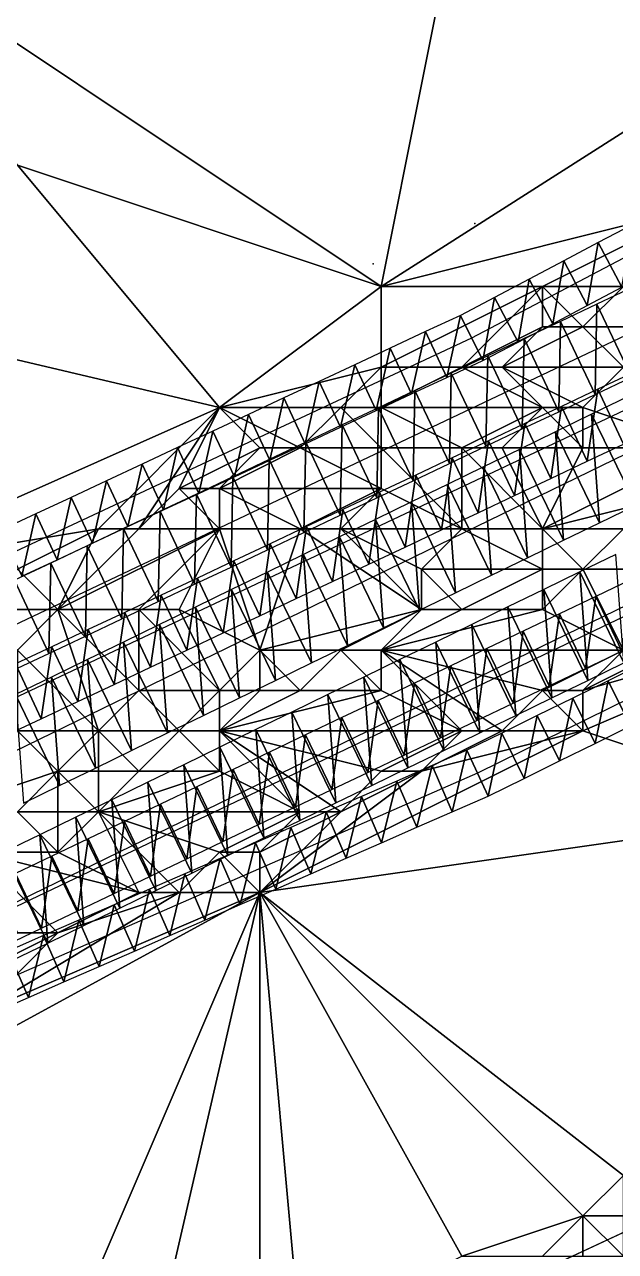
# Model space of a CAD drawing. Header units: metres. Extents: x -1103 to 901, y -902 to 905.
# Drawn here: x -285.7 to -256.4, y 60.2 to 121 of the extents above; entities that cross this region are included whole.
import ezdxf

# ---------------------------------------------------------------- set-up
doc = ezdxf.new("R2010")
doc.units = ezdxf.units.M
for name, color, linetype in [('OSM_PATH_AXES', 30, 'CONTINUOUS'), ('OSM_PATH_SURFACE', 30, 'CONTINUOUS'), ('OSM_ROAD_AXES', 2, 'CONTINUOUS'), ('OSM_ROAD_SURFACE', 9, 'CONTINUOUS'), ('OSM_TERRAIN', 3, 'CONTINUOUS'), ('OSM_TREES', 3, 'CONTINUOUS'), ('OSM_WATER_OUTLINES', 4, 'CONTINUOUS'), ('OSM_WATER_SURFACE', 5, 'CONTINUOUS')]:
    doc.layers.add(name, color=color, linetype=linetype)

msp = doc.modelspace()

# ---------------------------------------------------------------- linework, layer by layer
at = {"layer": 'OSM_PATH_AXES'}
for points in [[(-364.453, 59.153, 16.179), (-341.804, 70.058, 13.161), (-295.102, 90.683, 15.142), (-263.51, 105.447, 16.234), (-230.957, 122.599, 15.848), (-202.516, 135.793, 14.359), (-165.64, 145.503, 14.643), (-151.049, 149.34, 14.507), (-121.105, 157.215, 17.198), (-120.32, 157.425, 17.314), (-92.741, 166.36, 19.621), (-57.524, 175.683, 15.839), (-38.357, 180.704, 12.909), (-12.038, 188.18, 11.367), (16.216, 197.834, 13.39), (43.983, 204.945, 16.196), (54.55, 206.195, 16.411), (69.683, 208.506, 16.69), (127.826, 210.906, 16.029), (196.458, 197.69, 10.186)], [(143.257, 186.653, 12.843), (122.354, 186.952, 13.89), (84.705, 186.211, 15.717), (44.536, 182.086, 15.402), (18.515, 175.528, 11.884), (-4.09, 169.722, 9.372), (-37.45, 160.588, 9.181), (-72.435, 150.867, 11.8), (-113.787, 139.675, 12.889), (-137.365, 132.929, 12.352), (-150.85, 129.069, 12.113), (-169.83, 122.589, 11.608), (-190.312, 116.042, 11.88), (-211.336, 108.455, 13.007), (-235.135, 97.739, 13.162), (-263.223, 83.904, 13.248), (-287.718, 73.188, 12.414), (-315.551, 58.8, 10.88), (-350.746, 39.148, 13.019), (-374.334, 32.003, 16.515), (-405.462, 18.047, 17.05), (-437.816, -4.37, 15.202), (-467.871, -29.828, 13.844), (-502.07, -69.187, 12.193)]]:
    msp.add_polyline3d(points, dxfattribs=at)
at = {"layer": 'OSM_PATH_SURFACE'}
for points in [[(-256.074, 107.952, 16.238), (-255.526, 111.067, 16.315), (-257.24, 110.164, 16.349)], [(-257.787, 107.049, 16.034), (-257.24, 110.164, 16.349), (-258.953, 109.261, 16.383)], [(-257.787, 107.049, 16.034), (-256.074, 107.952, 16.238), (-257.24, 110.164, 16.349)], [(-259.501, 106.147, 16.185), (-258.953, 109.261, 16.383), (-260.666, 108.358, 16.417)], [(-259.501, 106.147, 16.185), (-257.787, 107.049, 16.034), (-258.953, 109.261, 16.383)], [(-261.214, 105.244, 16.252), (-260.666, 108.358, 16.417), (-262.38, 107.455, 16.419)], [(-261.214, 105.244, 16.252), (-259.501, 106.147, 16.185), (-260.666, 108.358, 16.417)], [(-262.954, 104.327, 16.232), (-262.38, 107.455, 16.419), (-264.066, 106.566, 16.4)], [(-262.954, 104.327, 16.232), (-261.214, 105.244, 16.252), (-262.38, 107.455, 16.419)], [(-264.736, 103.494, 16.192), (-264.066, 106.566, 16.4), (-265.794, 105.759, 16.399)], [(-264.736, 103.494, 16.192), (-262.954, 104.327, 16.232), (-264.066, 106.566, 16.4)], [(-266.491, 102.674, 15.958), (-265.794, 105.759, 16.399), (-267.55, 104.939, 16.397)], [(-266.491, 102.674, 15.958), (-264.736, 103.494, 16.192), (-265.794, 105.759, 16.399)], [(-268.246, 101.854, 15.812), (-267.55, 104.939, 16.397), (-269.305, 104.119, 16.315)], [(-268.246, 101.854, 15.812), (-266.491, 102.674, 15.958), (-267.55, 104.939, 16.397)], [(-270.001, 101.034, 15.938), (-269.305, 104.119, 16.315), (-271.06, 103.298, 16.205)], [(-270.001, 101.034, 15.938), (-268.246, 101.854, 15.812), (-269.305, 104.119, 16.315)], [(-271.756, 100.213, 15.707), (-271.06, 103.298, 16.205), (-272.815, 102.478, 16.142)], [(-271.756, 100.213, 15.707), (-270.001, 101.034, 15.938), (-271.06, 103.298, 16.205)], [(-273.511, 99.393, 15.668), (-272.815, 102.478, 16.142), (-274.57, 101.658, 16.013)], [(-273.511, 99.393, 15.668), (-271.756, 100.213, 15.707), (-272.815, 102.478, 16.142)], [(-275.266, 98.573, 15.637), (-274.57, 101.658, 16.013), (-276.325, 100.838, 16.022)], [(-275.266, 98.573, 15.637), (-273.511, 99.393, 15.668), (-274.57, 101.658, 16.013)], [(-277.022, 97.753, 15.703), (-276.325, 100.838, 16.022), (-278.08, 100.018, 15.964)], [(-277.022, 97.753, 15.703), (-275.266, 98.573, 15.637), (-276.325, 100.838, 16.022)], [(-278.777, 96.932, 15.633), (-278.08, 100.018, 15.964), (-279.835, 99.197, 15.906)], [(-278.777, 96.932, 15.633), (-277.022, 97.753, 15.703), (-278.08, 100.018, 15.964)], [(-280.532, 96.112, 15.52), (-279.835, 99.197, 15.906), (-281.59, 98.377, 15.847)], [(-280.532, 96.112, 15.52), (-278.777, 96.932, 15.633), (-279.835, 99.197, 15.906)], [(-282.287, 95.292, 15.648), (-281.59, 98.377, 15.847), (-283.345, 97.557, 15.788)], [(-282.287, 95.292, 15.648), (-280.532, 96.112, 15.52), (-281.59, 98.377, 15.847)], [(-284.042, 94.472, 15.615), (-283.345, 97.557, 15.788), (-285.1, 96.737, 15.729)], [(-284.042, 94.472, 15.615), (-282.287, 95.292, 15.648), (-283.345, 97.557, 15.788)], [(-285.797, 93.652, 15.565), (-285.1, 96.737, 15.729), (-286.855, 95.916, 15.67)], [(-285.797, 93.652, 15.565), (-284.042, 94.472, 15.615), (-285.1, 96.737, 15.729)], [(-254.998, 89.349, 13.369), (-256.753, 88.484, 13.375), (-255.648, 86.241, 13.266)], [(-256.753, 88.484, 13.375), (-258.509, 87.619, 13.518), (-257.404, 85.377, 13.266)], [(-256.753, 88.484, 13.375), (-257.404, 85.377, 13.266), (-255.648, 86.241, 13.266)], [(-258.509, 87.619, 13.518), (-260.264, 86.755, 13.579), (-259.159, 84.512, 13.244)], [(-258.509, 87.619, 13.518), (-259.159, 84.512, 13.244), (-257.404, 85.377, 13.266)], [(-260.264, 86.755, 13.579), (-262.02, 85.89, 13.375), (-260.915, 83.647, 13.222)], [(-260.264, 86.755, 13.579), (-260.915, 83.647, 13.222), (-259.159, 84.512, 13.244)], [(-262.02, 85.89, 13.375), (-263.75, 85.037, 13.363), (-262.696, 82.771, 13.2)], [(-262.02, 85.89, 13.375), (-262.696, 82.771, 13.2), (-260.915, 83.647, 13.222)], [(-263.75, 85.037, 13.363), (-265.473, 84.284, 13.363), (-264.471, 81.993, 13.19)], [(-263.75, 85.037, 13.363), (-264.471, 81.993, 13.19), (-262.696, 82.771, 13.2)], [(-265.473, 84.284, 13.363), (-267.223, 83.518, 13.4), (-266.221, 81.228, 13.181)], [(-265.473, 84.284, 13.363), (-266.221, 81.228, 13.181), (-264.471, 81.993, 13.19)], [(-267.223, 83.518, 13.4), (-268.973, 82.753, 13.433), (-267.971, 80.462, 13.171)], [(-267.223, 83.518, 13.4), (-267.971, 80.462, 13.171), (-266.221, 81.228, 13.181)], [(-268.973, 82.753, 13.433), (-270.722, 81.987, 13.45), (-269.72, 79.697, 13.162)], [(-268.973, 82.753, 13.433), (-269.72, 79.697, 13.162), (-267.971, 80.462, 13.171)], [(-270.722, 81.987, 13.45), (-272.472, 81.222, 13.461), (-271.47, 78.931, 13.153)], [(-270.722, 81.987, 13.45), (-271.47, 78.931, 13.153), (-269.72, 79.697, 13.162)], [(-272.472, 81.222, 13.461), (-274.222, 80.456, 13.468), (-273.219, 78.166, 13.143)], [(-272.472, 81.222, 13.461), (-273.219, 78.166, 13.143), (-271.47, 78.931, 13.153)], [(-274.222, 80.456, 13.468), (-275.971, 79.691, 13.556), (-274.969, 77.401, 13.091)], [(-274.222, 80.456, 13.468), (-274.969, 77.401, 13.091), (-273.219, 78.166, 13.143)], [(-275.971, 79.691, 13.556), (-277.721, 78.926, 13.267), (-276.719, 76.635, 13.002)], [(-275.971, 79.691, 13.556), (-276.719, 76.635, 13.002), (-274.969, 77.401, 13.091)], [(-277.721, 78.926, 13.267), (-279.47, 78.16, 13.356), (-278.468, 75.87, 12.914)], [(-277.721, 78.926, 13.267), (-278.468, 75.87, 12.914), (-276.719, 76.635, 13.002)], [(-279.47, 78.16, 13.356), (-281.22, 77.395, 13.259), (-280.218, 75.104, 12.826)], [(-279.47, 78.16, 13.356), (-280.218, 75.104, 12.826), (-278.468, 75.87, 12.914)], [(-281.22, 77.395, 13.259), (-282.97, 76.629, 12.953), (-281.968, 74.339, 12.738)], [(-281.22, 77.395, 13.259), (-281.968, 74.339, 12.738), (-280.218, 75.104, 12.826)], [(-282.97, 76.629, 12.953), (-284.719, 75.864, 12.797), (-283.717, 73.573, 12.649)], [(-282.97, 76.629, 12.953), (-283.717, 73.573, 12.649), (-281.968, 74.339, 12.738)], [(-284.719, 75.864, 12.797), (-286.469, 75.098, 12.736), (-285.467, 72.808, 12.561)], [(-284.719, 75.864, 12.797), (-285.467, 72.808, 12.561), (-283.717, 73.573, 12.649)], [(-286.469, 75.098, 12.736), (-287.179, 72.059, 12.475), (-285.467, 72.808, 12.561)]]:
    msp.add_3dface(points, dxfattribs=at)
at = {"layer": 'OSM_ROAD_AXES'}
for points in [[(-370.819, 47.165, 17.241), (-335.923, 64.163, 12.317), (-224.192, 116.849, 14.848), (-198.249, 125.232, 13.23), (-152.763, 138.735, 13.315), (-145.379, 140.891, 13.6), (-102.955, 153.311, 16.503), (-45.442, 167.599, 12.299), (-35.737, 170.397, 10.915), (4.521, 182.031, 11.083), (38.467, 191.453, 15.186), (65.748, 194.992, 16.796), (114.075, 197.646, 15.56), (161.506, 194.251, 12.963)], [(140.129, 192.249, 14.001), (99.285, 192.946, 15.816), (43.983, 187.35, 15.57), (-34.145, 167.267, 10.105), (-45.807, 164.27, 11.675), (-84.395, 153.631, 14.759), (-133.253, 139.94, 13.632), (-141.886, 137.408, 13.111), (-162.081, 131.48, 12.502), (-196.027, 118.596, 12.56), (-220.81, 108.422, 13.68), (-332.143, 55.327, 11.351), (-361.634, 42.897, 15.237), (-380.911, 35.067, 18.339), (-406.633, 22.769, 18.543), (-417.997, 23.255, 18.52)], [(-402.908, 37.223, 20.81), (-384.471, 44.655, 19.757), (-234.815, 115.566, 15.266), (-198.127, 130.982, 13.763)], [(-333.159, 62.128, 11.757), (-226.171, 114.162, 14.56), (-223.186, 108.09, 13.762), (-330.175, 56.068, 11.234), (-333.159, 62.128, 11.757)]]:
    msp.add_polyline3d(points, dxfattribs=at)
at = {"layer": 'OSM_ROAD_SURFACE'}
for points in [[(-255.595, 103.506, 15.584), (-255.505, 107.975, 16.08), (-257.308, 107.121, 16.014)], [(-257.398, 102.652, 15.379), (-257.308, 107.121, 16.014), (-259.111, 106.267, 16.046)], [(-257.398, 102.652, 15.379), (-255.595, 103.506, 15.584), (-257.308, 107.121, 16.014)], [(-259.201, 101.798, 15.556), (-259.111, 106.267, 16.046), (-260.914, 105.412, 16.231)], [(-259.201, 101.798, 15.556), (-257.398, 102.652, 15.379), (-259.111, 106.267, 16.046)], [(-261.005, 100.943, 15.5), (-260.914, 105.412, 16.231), (-262.717, 104.558, 16.259)], [(-261.005, 100.943, 15.5), (-259.201, 101.798, 15.556), (-260.914, 105.412, 16.231)], [(-262.808, 100.089, 15.509), (-262.717, 104.558, 16.259), (-264.52, 103.704, 16.221)], [(-262.808, 100.089, 15.509), (-261.005, 100.943, 15.5), (-262.717, 104.558, 16.259)], [(-264.611, 99.235, 15.588), (-264.52, 103.704, 16.221), (-266.324, 102.849, 15.977)], [(-264.611, 99.235, 15.588), (-262.808, 100.089, 15.509), (-264.52, 103.704, 16.221)], [(-255.99, 100.196, 15.093), (-255.468, 103.76, 15.555), (-257.27, 102.91, 15.441)], [(-266.414, 98.38, 15.368), (-266.324, 102.849, 15.977), (-268.127, 101.995, 15.761)], [(-266.414, 98.38, 15.368), (-264.611, 99.235, 15.588), (-266.324, 102.849, 15.977)], [(-257.792, 99.347, 15.141), (-257.27, 102.91, 15.441), (-259.072, 102.06, 15.505)], [(-257.792, 99.347, 15.141), (-255.99, 100.196, 15.093), (-257.27, 102.91, 15.441)], [(-259.595, 98.497, 15.118), (-259.072, 102.06, 15.505), (-260.874, 101.21, 15.591)], [(-259.595, 98.497, 15.118), (-257.792, 99.347, 15.141), (-259.072, 102.06, 15.505)], [(-255.391, 97.171, 14.81), (-255.794, 102.534, 15.364), (-257.578, 101.667, 15.199)], [(-268.217, 97.526, 15.546), (-268.127, 101.995, 15.761), (-269.93, 101.141, 15.936)], [(-268.217, 97.526, 15.546), (-266.414, 98.38, 15.368), (-268.127, 101.995, 15.761)], [(-257.174, 96.303, 14.834), (-257.578, 101.667, 15.199), (-259.361, 100.8, 15.45)], [(-257.174, 96.303, 14.834), (-255.391, 97.171, 14.81), (-257.578, 101.667, 15.199)], [(-270.02, 96.672, 15.473), (-269.93, 101.141, 15.936), (-271.733, 100.286, 15.695)], [(-270.02, 96.672, 15.473), (-268.217, 97.526, 15.546), (-269.93, 101.141, 15.936)], [(-261.397, 97.647, 15.206), (-260.874, 101.21, 15.591), (-262.676, 100.36, 15.616)], [(-261.397, 97.647, 15.206), (-259.595, 98.497, 15.118), (-260.874, 101.21, 15.591)], [(-271.823, 95.817, 15.538), (-271.733, 100.286, 15.695), (-273.536, 99.432, 15.66)], [(-271.823, 95.817, 15.538), (-270.02, 96.672, 15.473), (-271.733, 100.286, 15.695)], [(-263.199, 96.797, 15.067), (-262.676, 100.36, 15.616), (-264.478, 99.511, 15.652)], [(-263.199, 96.797, 15.067), (-261.397, 97.647, 15.206), (-262.676, 100.36, 15.616)], [(-258.957, 95.436, 14.617), (-259.361, 100.8, 15.45), (-261.144, 99.933, 15.243)], [(-258.957, 95.436, 14.617), (-257.174, 96.303, 14.834), (-259.361, 100.8, 15.45)], [(-260.74, 94.569, 14.813), (-261.144, 99.933, 15.243), (-262.927, 99.065, 15.536)], [(-260.74, 94.569, 14.813), (-258.957, 95.436, 14.617), (-261.144, 99.933, 15.243)], [(-273.626, 94.963, 15.377), (-273.536, 99.432, 15.66), (-275.339, 98.578, 15.623)], [(-273.626, 94.963, 15.377), (-271.823, 95.817, 15.538), (-273.536, 99.432, 15.66)], [(-265.001, 95.947, 14.922), (-264.478, 99.511, 15.652), (-266.28, 98.661, 15.425)], [(-265.001, 95.947, 14.922), (-263.199, 96.797, 15.067), (-264.478, 99.511, 15.652)], [(-262.523, 93.702, 14.688), (-262.927, 99.065, 15.536), (-264.71, 98.198, 15.355)], [(-262.523, 93.702, 14.688), (-260.74, 94.569, 14.813), (-262.927, 99.065, 15.536)], [(-275.429, 94.109, 15.208), (-275.339, 98.578, 15.623), (-277.142, 97.723, 15.694)], [(-275.429, 94.109, 15.208), (-273.626, 94.963, 15.377), (-275.339, 98.578, 15.623)], [(-266.803, 95.098, 14.95), (-266.28, 98.661, 15.425), (-268.082, 97.811, 15.631)], [(-266.803, 95.098, 14.95), (-265.001, 95.947, 14.922), (-266.28, 98.661, 15.425)], [(-268.605, 94.248, 15.09), (-268.082, 97.811, 15.631), (-269.885, 96.961, 15.585)], [(-268.605, 94.248, 15.09), (-266.803, 95.098, 14.95), (-268.082, 97.811, 15.631)], [(-264.306, 92.834, 14.356), (-264.71, 98.198, 15.355), (-266.493, 97.331, 15.384)], [(-264.306, 92.834, 14.356), (-262.523, 93.702, 14.688), (-264.71, 98.198, 15.355)], [(-277.232, 93.254, 15.109), (-277.142, 97.723, 15.694), (-278.945, 96.869, 15.586)], [(-277.232, 93.254, 15.109), (-275.429, 94.109, 15.208), (-277.142, 97.723, 15.694)], [(-266.09, 91.967, 14.848), (-266.493, 97.331, 15.384), (-268.276, 96.464, 15.213)], [(-266.09, 91.967, 14.848), (-264.306, 92.834, 14.356), (-266.493, 97.331, 15.384)], [(-279.035, 92.4, 15.247), (-278.945, 96.869, 15.586), (-280.748, 96.015, 15.506)], [(-279.035, 92.4, 15.247), (-277.232, 93.254, 15.109), (-278.945, 96.869, 15.586)], [(-270.407, 93.398, 15.136), (-269.885, 96.961, 15.585), (-271.687, 96.112, 15.557)], [(-270.407, 93.398, 15.136), (-268.605, 94.248, 15.09), (-269.885, 96.961, 15.585)], [(-280.839, 91.545, 15.224), (-280.748, 96.015, 15.506), (-282.551, 95.16, 15.619)], [(-280.839, 91.545, 15.224), (-279.035, 92.4, 15.247), (-280.748, 96.015, 15.506)], [(-272.209, 92.548, 15.029), (-271.687, 96.112, 15.557), (-273.489, 95.262, 15.424)], [(-272.209, 92.548, 15.029), (-270.407, 93.398, 15.136), (-271.687, 96.112, 15.557)], [(-267.873, 91.1, 14.806), (-268.276, 96.464, 15.213), (-270.06, 95.596, 15.211)], [(-267.873, 91.1, 14.806), (-266.09, 91.967, 14.848), (-268.276, 96.464, 15.213)], [(-269.656, 90.233, 14.765), (-270.06, 95.596, 15.211), (-271.843, 94.729, 15.367)], [(-269.656, 90.233, 14.765), (-267.873, 91.1, 14.806), (-270.06, 95.596, 15.211)], [(-282.642, 90.691, 14.982), (-282.551, 95.16, 15.619), (-284.354, 94.306, 15.575)], [(-282.642, 90.691, 14.982), (-280.839, 91.545, 15.224), (-282.551, 95.16, 15.619)], [(-274.011, 91.699, 14.898), (-273.489, 95.262, 15.424), (-275.291, 94.412, 15.254)], [(-274.011, 91.699, 14.898), (-272.209, 92.548, 15.029), (-273.489, 95.262, 15.424)], [(-256.376, 94.732, 14.206), (-258.159, 93.865, 13.913), (-255.973, 89.368, 13.521)], [(-284.445, 89.837, 15.009), (-284.354, 94.306, 15.575), (-286.157, 93.452, 15.482)], [(-284.445, 89.837, 15.009), (-282.642, 90.691, 14.982), (-284.354, 94.306, 15.575)], [(-275.814, 90.849, 14.785), (-275.291, 94.412, 15.254), (-277.093, 93.562, 15.149)], [(-275.814, 90.849, 14.785), (-274.011, 91.699, 14.898), (-275.291, 94.412, 15.254)], [(-271.439, 89.366, 14.461), (-271.843, 94.729, 15.367), (-273.626, 93.862, 15.219)], [(-271.439, 89.366, 14.461), (-269.656, 90.233, 14.765), (-271.843, 94.729, 15.367)], [(-277.616, 89.999, 14.904), (-277.093, 93.562, 15.149), (-278.895, 92.713, 15.291)], [(-277.616, 89.999, 14.904), (-275.814, 90.849, 14.785), (-277.093, 93.562, 15.149)], [(-273.222, 88.498, 14.36), (-273.626, 93.862, 15.219), (-275.409, 92.995, 15.061)], [(-273.222, 88.498, 14.36), (-271.439, 89.366, 14.461), (-273.626, 93.862, 15.219)], [(-258.159, 93.865, 13.913), (-259.942, 92.998, 14.31), (-257.756, 88.501, 13.543)], [(-258.159, 93.865, 13.913), (-257.756, 88.501, 13.543), (-255.973, 89.368, 13.521)], [(-286.248, 88.982, 14.893), (-284.445, 89.837, 15.009), (-286.157, 93.452, 15.482)], [(-275.005, 87.631, 14.485), (-275.409, 92.995, 15.061), (-277.192, 92.128, 14.96)], [(-275.005, 87.631, 14.485), (-273.222, 88.498, 14.36), (-275.409, 92.995, 15.061)], [(-259.942, 92.998, 14.31), (-261.725, 92.131, 14.002), (-259.539, 87.634, 13.76)], [(-259.942, 92.998, 14.31), (-259.539, 87.634, 13.76), (-257.756, 88.501, 13.543)], [(-255.573, 93.505, 13.852), (-257.369, 92.648, 13.881), (-256.078, 89.941, 13.827)], [(-279.418, 89.149, 14.765), (-278.895, 92.713, 15.291), (-280.697, 91.863, 15.296)], [(-279.418, 89.149, 14.765), (-277.616, 89.999, 14.904), (-278.895, 92.713, 15.291)], [(-257.369, 92.648, 13.881), (-259.165, 91.792, 13.882), (-257.873, 89.084, 13.858)], [(-257.369, 92.648, 13.881), (-257.873, 89.084, 13.858), (-256.078, 89.941, 13.827)], [(-281.22, 88.3, 14.624), (-280.697, 91.863, 15.296), (-282.499, 91.013, 15.054)], [(-281.22, 88.3, 14.624), (-279.418, 89.149, 14.765), (-280.697, 91.863, 15.296)], [(-276.789, 86.764, 14.407), (-277.192, 92.128, 14.96), (-278.975, 91.26, 15.156)], [(-276.789, 86.764, 14.407), (-275.005, 87.631, 14.485), (-277.192, 92.128, 14.96)], [(-261.725, 92.131, 14.002), (-263.509, 91.264, 13.933), (-261.322, 86.767, 13.548)], [(-261.725, 92.131, 14.002), (-261.322, 86.767, 13.548), (-259.539, 87.634, 13.76)], [(-259.165, 91.792, 13.882), (-260.96, 90.936, 13.893), (-259.669, 88.228, 13.879)], [(-259.165, 91.792, 13.882), (-259.669, 88.228, 13.879), (-257.873, 89.084, 13.858)], [(-278.572, 85.897, 14.498), (-278.975, 91.26, 15.156), (-280.758, 90.393, 14.985)], [(-278.572, 85.897, 14.498), (-276.789, 86.764, 14.407), (-278.975, 91.26, 15.156)], [(-263.509, 91.264, 13.933), (-265.292, 90.397, 13.933), (-263.105, 85.9, 13.577)], [(-263.509, 91.264, 13.933), (-263.105, 85.9, 13.577), (-261.322, 86.767, 13.548)], [(-283.022, 87.45, 14.658), (-282.499, 91.013, 15.054), (-284.301, 90.163, 15.034)], [(-283.022, 87.45, 14.658), (-281.22, 88.3, 14.624), (-282.499, 91.013, 15.054)], [(-260.96, 90.936, 13.893), (-262.756, 90.079, 13.905), (-261.465, 87.372, 13.676)], [(-260.96, 90.936, 13.893), (-261.465, 87.372, 13.676), (-259.669, 88.228, 13.879)], [(-284.824, 86.6, 14.432), (-284.301, 90.163, 15.034), (-286.104, 89.313, 14.974)], [(-284.824, 86.6, 14.432), (-283.022, 87.45, 14.658), (-284.301, 90.163, 15.034)], [(-280.355, 85.03, 14.07), (-280.758, 90.393, 14.985), (-282.542, 89.526, 14.846)], [(-280.355, 85.03, 14.07), (-278.572, 85.897, 14.498), (-280.758, 90.393, 14.985)], [(-265.292, 90.397, 13.933), (-267.075, 89.53, 13.896), (-264.888, 85.033, 13.577)], [(-265.292, 90.397, 13.933), (-264.888, 85.033, 13.577), (-263.105, 85.9, 13.577)], [(-262.756, 90.079, 13.905), (-264.552, 89.223, 13.925), (-263.26, 86.515, 13.55)], [(-262.756, 90.079, 13.905), (-263.26, 86.515, 13.55), (-261.465, 87.372, 13.676)], [(-286.626, 85.75, 14.225), (-284.824, 86.6, 14.432), (-286.104, 89.313, 14.974)], [(-282.138, 84.162, 14.409), (-282.542, 89.526, 14.846), (-284.325, 88.659, 14.875)], [(-282.138, 84.162, 14.409), (-280.355, 85.03, 14.07), (-282.542, 89.526, 14.846)], [(-267.075, 89.53, 13.896), (-268.858, 88.663, 14.146), (-266.672, 84.166, 13.573)], [(-267.075, 89.53, 13.896), (-266.672, 84.166, 13.573), (-264.888, 85.033, 13.577)], [(-283.921, 83.295, 14.025), (-284.325, 88.659, 14.875), (-286.108, 87.792, 14.635)], [(-283.921, 83.295, 14.025), (-282.138, 84.162, 14.409), (-284.325, 88.659, 14.875)], [(-268.858, 88.663, 14.146), (-270.641, 87.796, 13.857), (-268.455, 83.299, 13.562)], [(-268.858, 88.663, 14.146), (-268.455, 83.299, 13.562), (-266.672, 84.166, 13.573)], [(-264.552, 89.223, 13.925), (-266.348, 88.367, 13.912), (-265.056, 85.659, 13.849)], [(-264.552, 89.223, 13.925), (-265.056, 85.659, 13.849), (-263.26, 86.515, 13.55)], [(-266.348, 88.367, 13.912), (-268.143, 87.51, 13.838), (-266.852, 84.802, 13.832)], [(-266.348, 88.367, 13.912), (-266.852, 84.802, 13.832), (-265.056, 85.659, 13.849)], [(-285.704, 82.428, 14.209), (-283.921, 83.295, 14.025), (-286.108, 87.792, 14.635)], [(-270.641, 87.796, 13.857), (-272.424, 86.929, 13.813), (-270.238, 82.432, 13.342)], [(-270.641, 87.796, 13.857), (-270.238, 82.432, 13.342), (-268.455, 83.299, 13.562)], [(-268.143, 87.51, 13.838), (-269.939, 86.654, 13.824), (-268.648, 83.946, 13.769)], [(-268.143, 87.51, 13.838), (-268.648, 83.946, 13.769), (-266.852, 84.802, 13.832)], [(-272.424, 86.929, 13.813), (-274.207, 86.061, 13.796), (-272.021, 81.565, 13.502)], [(-272.424, 86.929, 13.813), (-272.021, 81.565, 13.502), (-270.238, 82.432, 13.342)], [(-269.939, 86.654, 13.824), (-271.735, 85.798, 13.81), (-270.443, 83.09, 13.475)], [(-269.939, 86.654, 13.824), (-270.443, 83.09, 13.475), (-268.648, 83.946, 13.769)], [(-274.207, 86.061, 13.796), (-275.991, 85.194, 13.737), (-273.804, 80.698, 13.466)], [(-274.207, 86.061, 13.796), (-273.804, 80.698, 13.466), (-272.021, 81.565, 13.502)], [(-271.735, 85.798, 13.81), (-273.53, 84.941, 13.699), (-272.239, 82.233, 13.723)], [(-271.735, 85.798, 13.81), (-272.239, 82.233, 13.723), (-270.443, 83.09, 13.475)], [(-275.991, 85.194, 13.737), (-277.774, 84.327, 13.802), (-275.587, 79.831, 13.511)], [(-275.991, 85.194, 13.737), (-275.587, 79.831, 13.511), (-273.804, 80.698, 13.466)], [(-273.53, 84.941, 13.699), (-275.326, 84.085, 13.7), (-274.035, 81.377, 13.664)], [(-273.53, 84.941, 13.699), (-274.035, 81.377, 13.664), (-272.239, 82.233, 13.723)], [(-277.774, 84.327, 13.802), (-279.557, 83.46, 13.596), (-277.37, 78.964, 13.276)], [(-277.774, 84.327, 13.802), (-277.37, 78.964, 13.276), (-275.587, 79.831, 13.511)], [(-275.326, 84.085, 13.7), (-277.122, 83.228, 13.616), (-275.83, 80.521, 13.613)], [(-275.326, 84.085, 13.7), (-275.83, 80.521, 13.613), (-274.035, 81.377, 13.664)], [(-279.557, 83.46, 13.596), (-281.34, 82.593, 13.512), (-279.154, 78.097, 13.265)], [(-279.557, 83.46, 13.596), (-279.154, 78.097, 13.265), (-277.37, 78.964, 13.276)], [(-277.122, 83.228, 13.616), (-278.917, 82.372, 13.547), (-277.626, 79.664, 13.392)], [(-277.122, 83.228, 13.616), (-277.626, 79.664, 13.392), (-275.83, 80.521, 13.613)], [(-281.34, 82.593, 13.512), (-283.123, 81.726, 13.434), (-280.937, 77.23, 13.039)], [(-281.34, 82.593, 13.512), (-280.937, 77.23, 13.039), (-279.154, 78.097, 13.265)], [(-278.917, 82.372, 13.547), (-280.713, 81.516, 13.478), (-279.422, 78.808, 13.246)], [(-278.917, 82.372, 13.547), (-279.422, 78.808, 13.246), (-277.626, 79.664, 13.392)], [(-283.123, 81.726, 13.434), (-284.906, 80.859, 13.715), (-282.72, 76.363, 12.774)], [(-283.123, 81.726, 13.434), (-282.72, 76.363, 12.774), (-280.937, 77.23, 13.039)], [(-280.713, 81.516, 13.478), (-282.509, 80.659, 13.421), (-281.217, 77.951, 13.342)], [(-280.713, 81.516, 13.478), (-281.217, 77.951, 13.342), (-279.422, 78.808, 13.246)], [(-284.906, 80.859, 13.715), (-286.689, 79.992, 13.231), (-284.503, 75.496, 12.674)], [(-284.906, 80.859, 13.715), (-284.503, 75.496, 12.674), (-282.72, 76.363, 12.774)], [(-282.509, 80.659, 13.421), (-284.304, 79.803, 13.34), (-283.013, 77.095, 13.014)], [(-282.509, 80.659, 13.421), (-283.013, 77.095, 13.014), (-281.217, 77.951, 13.342)], [(-286.689, 79.992, 13.231), (-286.286, 74.629, 12.558), (-284.503, 75.496, 12.674)], [(-284.304, 79.803, 13.34), (-286.1, 78.947, 13.119), (-284.809, 76.239, 12.833)], [(-284.304, 79.803, 13.34), (-284.809, 76.239, 12.833), (-283.013, 77.095, 13.014)], [(-286.1, 78.947, 13.119), (-286.604, 75.382, 12.864), (-284.809, 76.239, 12.833)]]:
    msp.add_3dface(points, dxfattribs=at)
at = {"layer": 'OSM_TERRAIN'}
for points in [[(-268, 108, 16.894), (-298, 128, 18.953), (-286, 114, 17.655)], [(-298, 128, 18.953), (-268, 108, 16.894), (-264, 128, 18.812)], [(-268, 108, 16.894), (-246, 122, 17.106), (-264, 128, 18.812)], [(-268, 108, 16.894), (-252, 112, 16.057), (-246, 122, 17.106)], [(-276, 102, 15.993), (-286, 114, 17.655), (-310, 110, 18.431)], [(-276, 102, 15.993), (-268, 108, 16.894), (-286, 114, 17.655)], [(-260, 108, 16.24), (-252, 112, 16.057), (-268, 108, 16.894)], [(-260, 108, 16.24), (-256, 108, 16.169), (-252, 112, 16.057)], [(-294, 94, 15.404), (-276, 102, 15.993), (-310, 110, 18.431)], [(-276, 102, 15.993), (-268, 104, 16.189), (-268, 108, 16.894)], [(-268, 104, 16.189), (-264, 104, 16.255), (-260, 108, 16.24)], [(-268, 104, 16.189), (-260, 108, 16.24), (-268, 108, 16.894)], [(-264, 104, 16.255), (-260, 106, 16.246), (-260, 108, 16.24)], [(-260, 106, 16.246), (-258, 106, 15.685), (-260, 108, 16.24)], [(-258, 106, 15.685), (-256, 108, 16.169), (-260, 108, 16.24)], [(-258, 106, 15.685), (-252, 106, 15.519), (-256, 108, 16.169)], [(-264, 104, 16.255), (-262, 104, 15.738), (-260, 106, 16.246)], [(-262, 104, 15.738), (-258, 106, 15.685), (-260, 106, 16.246)], [(-262, 104, 15.738), (-256, 104, 15.641), (-258, 106, 15.685)], [(-256, 104, 15.641), (-252, 106, 15.519), (-258, 106, 15.685)], [(-270, 102, 16.096), (-268, 104, 16.189), (-276, 102, 15.993)], [(-270, 102, 16.096), (-268, 102, 15.686), (-268, 104, 16.189)], [(-268, 102, 15.686), (-264, 104, 16.255), (-268, 104, 16.189)], [(-268, 102, 15.686), (-260, 102, 15.725), (-264, 104, 16.255)], [(-260, 102, 15.725), (-262, 104, 15.738), (-264, 104, 16.255)], [(-260, 102, 15.725), (-258, 102, 15.177), (-262, 104, 15.738)], [(-258, 102, 15.177), (-256, 104, 15.641), (-262, 104, 15.738)], [(-258, 102, 15.177), (-252, 100, 14.778), (-256, 104, 15.641)], [(-294, 94, 15.404), (-282, 96, 15.669), (-276, 102, 15.993)], [(-282, 96, 15.669), (-280, 96, 15.323), (-276, 102, 15.993)], [(-280, 96, 15.323), (-278, 98, 15.803), (-276, 102, 15.993)], [(-278, 98, 15.803), (-274, 100, 15.948), (-276, 102, 15.993)], [(-274, 100, 15.948), (-272, 100, 15.57), (-276, 102, 15.993)], [(-272, 100, 15.57), (-270, 102, 16.096), (-276, 102, 15.993)], [(-272, 100, 15.57), (-268, 100, 15.637), (-270, 102, 16.096)], [(-268, 100, 15.637), (-268, 102, 15.686), (-270, 102, 16.096)], [(-268, 100, 15.637), (-264, 100, 15.72), (-268, 102, 15.686)], [(-264, 100, 15.72), (-260, 102, 15.725), (-268, 102, 15.686)], [(-264, 100, 15.72), (-262, 100, 15.204), (-260, 102, 15.725)], [(-262, 100, 15.204), (-258, 100, 15.177), (-260, 102, 15.725)], [(-258, 100, 15.177), (-258, 102, 15.177), (-260, 102, 15.725)], [(-258, 100, 15.177), (-252, 100, 14.778), (-258, 102, 15.177)], [(-278, 98, 15.803), (-276, 98, 15.443), (-274, 100, 15.948)], [(-276, 98, 15.443), (-268, 98, 15.637), (-272, 100, 15.57)], [(-276, 98, 15.443), (-272, 100, 15.57), (-274, 100, 15.948)], [(-268, 98, 15.637), (-268, 100, 15.637), (-272, 100, 15.57)], [(-268, 98, 15.637), (-264, 96, 14.832), (-268, 100, 15.637)], [(-264, 96, 14.832), (-264, 100, 15.72), (-268, 100, 15.637)], [(-264, 96, 14.832), (-260, 96, 14.871), (-264, 100, 15.72)], [(-260, 96, 14.871), (-262, 100, 15.204), (-264, 100, 15.72)], [(-260, 96, 14.871), (-258, 100, 15.177), (-262, 100, 15.204)], [(-260, 96, 14.871), (-252, 98, 14.676), (-252, 100, 14.778)], [(-260, 96, 14.871), (-252, 100, 14.778), (-258, 100, 15.177)], [(-280, 96, 15.323), (-276, 96, 15.413), (-278, 98, 15.803)], [(-276, 96, 15.413), (-276, 98, 15.443), (-278, 98, 15.803)], [(-276, 96, 15.413), (-272, 96, 15.52), (-276, 98, 15.443)], [(-272, 96, 15.52), (-268, 98, 15.637), (-276, 98, 15.443)], [(-272, 96, 15.52), (-270, 96, 15.092), (-268, 98, 15.637)], [(-270, 96, 15.092), (-264, 96, 14.832), (-268, 98, 15.637)], [(-256, 96, 14.729), (-252, 98, 14.676), (-260, 96, 14.871)], [(-286, 94, 15.557), (-282, 96, 15.669), (-294, 94, 15.404)], [(-286, 94, 15.557), (-284, 92, 15.16), (-282, 96, 15.669)], [(-280, 92, 15.299), (-276, 96, 15.413), (-284, 92, 15.16)], [(-284, 92, 15.16), (-276, 96, 15.413), (-280, 96, 15.323)], [(-284, 92, 15.16), (-280, 96, 15.323), (-282, 96, 15.669)], [(-280, 92, 15.299), (-278, 92, 14.899), (-276, 96, 15.413)], [(-278, 92, 14.899), (-274, 90, 14.605), (-276, 96, 15.413)], [(-274, 90, 14.605), (-272, 96, 15.52), (-276, 96, 15.413)], [(-274, 90, 14.605), (-266, 92, 14.8), (-272, 96, 15.52)], [(-266, 92, 14.8), (-270, 96, 15.092), (-272, 96, 15.52)], [(-266, 92, 14.8), (-266, 94, 14.8), (-270, 96, 15.092)], [(-270, 96, 15.092), (-266, 94, 14.8), (-264, 96, 14.832)], [(-266, 94, 14.8), (-260, 94, 14.731), (-264, 96, 14.832)], [(-260, 94, 14.731), (-260, 96, 14.871), (-264, 96, 14.832)], [(-260, 94, 14.731), (-258, 94, 13.853), (-260, 96, 14.871)], [(-258, 94, 13.853), (-256, 96, 14.729), (-260, 96, 14.871)], [(-258, 94, 13.853), (-254, 94, 13.775), (-256, 96, 14.729)], [(-288, 92, 15.069), (-284, 92, 15.16), (-286, 94, 15.557)], [(-266, 92, 14.8), (-264, 92, 13.963), (-266, 94, 14.8)], [(-264, 92, 13.963), (-260, 94, 14.731), (-266, 94, 14.8)], [(-264, 92, 13.963), (-260, 92, 13.841), (-260, 94, 14.731)], [(-260, 92, 13.841), (-258, 94, 13.853), (-260, 94, 14.731)], [(-260, 92, 13.841), (-256, 90, 13.786), (-258, 94, 13.853)], [(-256, 90, 13.786), (-254, 94, 13.775), (-258, 94, 13.853)], [(-286, 90, 15.082), (-284, 92, 15.16), (-288, 92, 15.069)], [(-282, 86, 14.384), (-284, 92, 15.16), (-286, 90, 15.082)], [(-282, 86, 14.384), (-280, 88, 14.458), (-284, 92, 15.16)], [(-280, 88, 14.458), (-280, 92, 15.299), (-284, 92, 15.16)], [(-280, 88, 14.458), (-276, 88, 14.564), (-280, 92, 15.299)], [(-276, 88, 14.564), (-278, 92, 14.899), (-280, 92, 15.299)], [(-276, 88, 14.564), (-274, 90, 14.605), (-278, 92, 14.899)], [(-270, 90, 14.707), (-266, 92, 14.8), (-274, 90, 14.605)], [(-270, 90, 14.707), (-268, 90, 13.908), (-266, 92, 14.8)], [(-268, 90, 13.908), (-264, 92, 13.963), (-266, 92, 14.8)], [(-268, 90, 13.908), (-260, 92, 13.841), (-264, 92, 13.963)], [(-268, 90, 13.908), (-256, 90, 13.786), (-260, 92, 13.841)], [(-258, 86, 13.297), (-246, 82, 12.16), (-244, 92, 13.131)], [(-258, 86, 13.297), (-244, 92, 13.131), (-258, 88, 13.305)], [(-258, 88, 13.305), (-244, 92, 13.131), (-254, 90, 13.293)], [(-286, 86, 14.192), (-282, 86, 14.384), (-286, 90, 15.082)], [(-276, 88, 14.564), (-274, 88, 14.613), (-274, 90, 14.605)], [(-274, 88, 14.613), (-272, 88, 13.838), (-274, 90, 14.605)], [(-272, 88, 13.838), (-270, 90, 14.707), (-274, 90, 14.605)], [(-272, 88, 13.838), (-268, 88, 13.791), (-270, 90, 14.707)], [(-268, 88, 13.791), (-268, 90, 13.908), (-270, 90, 14.707)], [(-264, 86, 13.808), (-262, 86, 13.297), (-268, 90, 13.908)], [(-262, 86, 13.297), (-260, 88, 13.833), (-268, 90, 13.908)], [(-268, 88, 13.791), (-264, 86, 13.808), (-268, 90, 13.908)], [(-260, 88, 13.833), (-256, 90, 13.786), (-268, 90, 13.908)], [(-260, 88, 13.833), (-258, 88, 13.305), (-256, 90, 13.786)], [(-258, 88, 13.305), (-254, 90, 13.293), (-256, 90, 13.786)], [(-282, 86, 14.384), (-278, 86, 14.511), (-280, 88, 14.458)], [(-278, 86, 14.511), (-276, 88, 14.564), (-280, 88, 14.458)], [(-278, 86, 14.511), (-276, 86, 13.735), (-276, 88, 14.564)], [(-276, 86, 13.735), (-274, 88, 14.613), (-276, 88, 14.564)], [(-276, 86, 13.735), (-272, 88, 13.838), (-274, 88, 14.613)], [(-276, 86, 13.735), (-268, 88, 13.791), (-272, 88, 13.838)], [(-276, 86, 13.735), (-264, 86, 13.808), (-268, 88, 13.791)], [(-262, 86, 13.297), (-258, 86, 13.297), (-260, 88, 13.833)], [(-258, 86, 13.297), (-258, 88, 13.305), (-260, 88, 13.833)], [(-290, 82, 13.818), (-284, 84, 14.295), (-286, 86, 14.192)], [(-284, 84, 14.295), (-282, 86, 14.384), (-286, 86, 14.192)], [(-284, 84, 14.295), (-282, 84, 14.361), (-282, 86, 14.384)], [(-282, 84, 14.361), (-280, 84, 13.589), (-282, 86, 14.384)], [(-280, 84, 13.589), (-278, 86, 14.511), (-282, 86, 14.384)], [(-280, 84, 13.589), (-276, 84, 13.615), (-278, 86, 14.511)], [(-276, 84, 13.615), (-276, 86, 13.735), (-278, 86, 14.511)], [(-272, 82, 13.669), (-276, 86, 13.735), (-276, 84, 13.615)], [(-272, 82, 13.669), (-270, 82, 13.212), (-276, 86, 13.735)], [(-270, 82, 13.212), (-268, 84, 13.769), (-276, 86, 13.735)], [(-268, 84, 13.769), (-264, 86, 13.808), (-276, 86, 13.735)], [(-246, 82, 12.16), (-258, 86, 13.297), (-274, 78, 13.082)], [(-274, 78, 13.082), (-258, 86, 13.297), (-266, 84, 13.269)], [(-268, 84, 13.769), (-266, 84, 13.269), (-264, 86, 13.808)], [(-266, 84, 13.269), (-262, 86, 13.297), (-264, 86, 13.808)], [(-266, 84, 13.269), (-258, 86, 13.297), (-262, 86, 13.297)], [(-286, 82, 14.135), (-284, 84, 14.295), (-290, 82, 13.818)], [(-286, 82, 14.135), (-284, 82, 13.382), (-284, 84, 14.295)], [(-284, 82, 13.382), (-282, 82, 13.407), (-284, 84, 14.295)], [(-282, 82, 13.407), (-282, 84, 14.361), (-284, 84, 14.295)], [(-282, 82, 13.407), (-280, 84, 13.589), (-282, 84, 14.361)], [(-282, 82, 13.407), (-272, 82, 13.669), (-276, 84, 13.615)], [(-282, 82, 13.407), (-276, 84, 13.615), (-280, 84, 13.589)], [(-274, 78, 13.082), (-266, 84, 13.269), (-270, 82, 13.212)], [(-270, 82, 13.212), (-266, 84, 13.269), (-268, 84, 13.769)], [(-288, 80, 13.117), (-284, 80, 13.316), (-286, 82, 14.135)], [(-284, 80, 13.316), (-284, 82, 13.382), (-286, 82, 14.135)], [(-280, 78, 13.407), (-282, 82, 13.407), (-284, 80, 13.316)], [(-284, 80, 13.316), (-282, 82, 13.407), (-284, 82, 13.382)], [(-280, 78, 13.407), (-278, 78, 12.978), (-282, 82, 13.407)], [(-278, 78, 12.978), (-276, 80, 13.556), (-282, 82, 13.407)], [(-276, 80, 13.556), (-272, 82, 13.669), (-282, 82, 13.407)], [(-276, 80, 13.556), (-274, 80, 13.107), (-272, 82, 13.669)], [(-256, 64, 10.628), (-246, 82, 12.16), (-274, 78, 13.082)], [(-274, 80, 13.107), (-274, 78, 13.082), (-270, 82, 13.212)], [(-274, 80, 13.107), (-270, 82, 13.212), (-272, 82, 13.669)], [(-286, 76, 13.004), (-284, 76, 12.657), (-288, 80, 13.117)], [(-284, 76, 12.657), (-280, 78, 13.407), (-288, 80, 13.117)], [(-288, 80, 13.117), (-280, 78, 13.407), (-284, 80, 13.316)], [(-278, 78, 12.978), (-274, 78, 13.082), (-276, 80, 13.556)], [(-274, 78, 13.082), (-274, 80, 13.107), (-276, 80, 13.556)], [(-286, 50, 9.922), (-274, 78, 13.082), (-296, 66, 11.659)], [(-296, 66, 11.659), (-274, 78, 13.082), (-288, 72, 12.394)], [(-288, 72, 12.394), (-274, 78, 13.082), (-278, 78, 12.978)], [(-288, 72, 12.394), (-278, 78, 12.978), (-284, 76, 12.657)], [(-286, 50, 9.922), (-280, 52, 9.861), (-274, 78, 13.082)], [(-284, 76, 12.657), (-278, 78, 12.978), (-280, 78, 13.407)], [(-280, 52, 9.861), (-274, 54, 9.761), (-274, 78, 13.082)], [(-274, 54, 9.761), (-272, 56, 9.95), (-274, 78, 13.082)], [(-272, 56, 9.95), (-264, 60, 10.286), (-274, 78, 13.082)], [(-264, 60, 10.286), (-258, 62, 10.419), (-274, 78, 13.082)], [(-258, 62, 10.419), (-256, 64, 10.628), (-274, 78, 13.082)], [(-288, 74, 12.398), (-288, 72, 12.394), (-284, 76, 12.657)], [(-288, 74, 12.398), (-284, 76, 12.657), (-286, 76, 13.004)], [(-258, 62, 10.419), (-256, 62, 10.362), (-256, 64, 10.628)], [(-260, 60, 10.19), (-258, 62, 10.419), (-264, 60, 10.286)], [(-260, 60, 10.19), (-258, 60), (-258, 62, 10.419)], [(-258, 60), (-256, 60), (-258, 62, 10.419)], [(-256, 60), (-256, 62, 10.362), (-258, 62, 10.419)]]:
    msp.add_3dface(points, dxfattribs=at)
at = {"layer": 'OSM_TREES'}
for p in [(-263.355, 111.109, 16.955), (-268.385, 109.107, 17.002)]:
    msp.add_point(p, dxfattribs=at)
at = {"layer": 'OSM_WATER_OUTLINES'}
msp.add_polyline3d([(192.158, 139.487, 1), (114.185, 145.68, 1), (-16.415, 129.479, 1), (-108.481, 109.893, 1), (-166.292, 92.807, 1), (-252.567, 62.77, 1), (-313.351, 34.492, 1), (-380.944, -9.247, 1), (-464.897, -66.135, 1), (-437.483, -97, 1), (-438.5, -97.907, 1), (-439.782, -99.068, 1), (-459.502, -121.496, 1), (-462.984, -124.493, 1), (-491.204, -145.34, 1), (-497.283, -150.814, 1), (-507.044, -159.595, 1), (-541.973, -191.014, 1), (-595.505, -279.099, 1)], dxfattribs=at)
at = {"layer": 'OSM_WATER_SURFACE'}
msp.add_3dface([(476.481, -23.237, 1), (-252.567, 62.77, 1), (-313.351, 34.492, 1)], dxfattribs=at)

doc.saveas('drawing.dxf')
